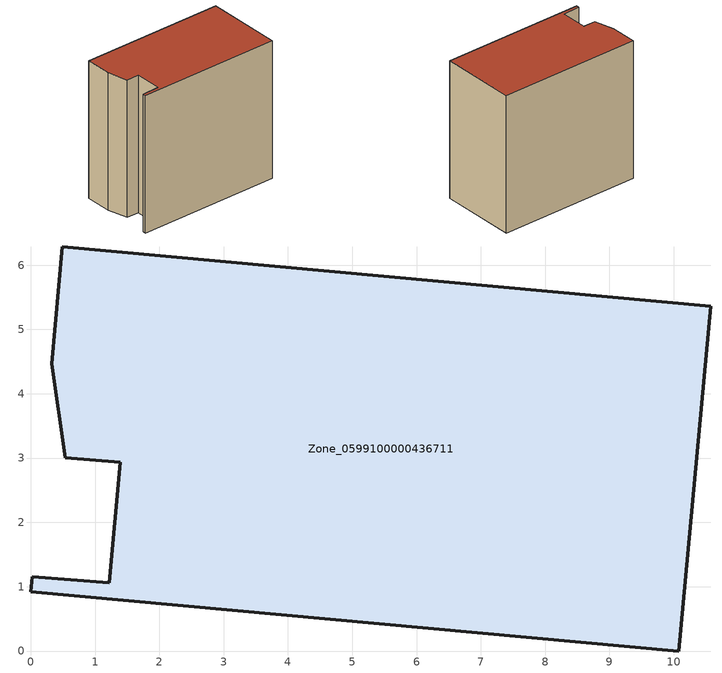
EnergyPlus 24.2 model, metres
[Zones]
Zone_0599100000436711
 floor ground (C_G): 0.49,6.28 10.57,5.36 10.08,0 0,0.93 0.02,1.16 1.22,1.06 1.39,2.94 0.54,3.01 0.33,4.47 z0
 wall outside (C_F): 1.39,2.94 1.22,1.06 0.02,1.16 0,0.93 10.08,0 10.57,5.36 0.49,6.28 0.33,4.47 0.54,3.01 1.39,2.94 z0:9.82
 roof outside (C_R): 0.33,4.47 0.54,3.01 1.39,2.94 1.22,1.06 0.02,1.16 0,0.93 10.08,0 10.57,5.36 0.49,6.28 z9.82
[BUILDING]
Pand.0599100000436711: North Axis=0; Terrain=City; Loads Convergence Tolerance Value=0.04; Temperature Convergence Tolerance Value=0.4; Solar Distribution=FullExterior; Maximum Number of Warmup Days=25; Minimum Number of Warmup Days=1
[Site:Location]
Rotterdam.The.Hague.AP_ZH_NLD Design_Conditions: Latitude=51.96; Longitude=4.45; Time Zone=1; Elevation=-4.5
[SITE:GROUNDTEMPERATURE:BUILDINGSURFACE]
18, 18, 18, 18, 18, 18, 18, 18, 18, 18, 18, 18
[MATERIAL] Thermal Absorptance=0.9; Solar Absorptance=0.7; Visible Absorptance=0.7
Name | Roughness | Thickness | Conductivity | Density | Specific Heat
G.TI.2006-2014 | MediumSmooth | 0.15 | 0.06 | 540 | 1210
F.TI.2006-2014 | Rough | 0.3 | 0.12 | 1920 | 840
R.TI.2006-2014 | MediumRough | 0.2 | 0.08 | 1500 | 1000
[CONSTRUCTION]
C_G: G.TI.2006-2014
C_F: F.TI.2006-2014
C_R: R.TI.2006-2014
[ZONE]
Zone_0599100000436711: Type=1; Multiplier=1; Ceiling Height=Autocalculate; Volume=Autocalculate; Floor Area=autocalculate; Part of Total Floor Area=Yes
[ZONEINFILTRATION:DESIGNFLOWRATE]
Infil_Zone_0599100000436711: Zone or ZoneList or Space or SpaceList=Zone_0599100000436711; Schedule=AlwaysOn; Design Flow Rate Calculation Method=Flow/Area; Flow Rate per Floor Area=0.0015; Constant Term Coefficient=1; Temperature Term Coefficient=0; Velocity Term Coefficient=0; Velocity Squared Term Coefficient=0
[HVACTEMPLATE:ZONE:IDEALLOADSAIRSYSTEM]
Zone_0599100000436711: Maximum Heating Supply Air Temperature=50; Minimum Cooling Supply Air Temperature=13; Maximum Heating Supply Air Humidity Ratio=0.0156; Minimum Cooling Supply Air Humidity Ratio=0.0077; Heating Limit=NoLimit; Cooling Limit=NoLimit; Dehumidification Control Type=ConstantSensibleHeatRatio; Cooling Sensible Heat Ratio=0.7; Dehumidification Setpoint=60; Humidification Control Type=None; Humidification Setpoint=30; Outdoor Air Method=None; Outdoor Air Flow Rate per Person=0.00944; Outdoor Air Flow Rate per Zone Floor Area=0; Outdoor Air Flow Rate per Zone=0; Demand Controlled Ventilation Type=None; Outdoor Air Economizer Type=NoEconomizer; Heat Recovery Type=None; Sensible Heat Recovery Effectiveness=0.7; Latent Heat Recovery Effectiveness=0.65
[ZONECONTROL:THERMOSTAT]
ThermostatControl_Zone_0599100000436711: Zone or ZoneList=Zone_0599100000436711; Control Type Schedule=DualSetpointControlType; Control 1=Thermostat_Zone_0599100000436711; Temperature Difference Between Cutout And Setpoint=0
[THERMOSTATSETPOINT:DUALSETPOINT]
Thermostat_Zone_0599100000436711: Heating Setpoint Temperature Schedule=HeatingSetpoint_Zone_0599100000436711; Cooling Setpoint Temperature Schedule=CoolingSetpoint_Zone_0599100000436711
[SCHEDULE:COMPACT]
HeatingSetpoint_Zone_0599100000436711: Through: 12/31, For: AllDays, Until: 24:00, 21
CoolingSetpoint_Zone_0599100000436711: Through: 12/31, For: AllDays, Until: 24:00, 24
DualSetpointControlType: Through: 12/31, For: AllDays, Until: 24:00, 4
AlwaysOn: Through: 12/31, For: AllDays, Until: 24:00, 1
